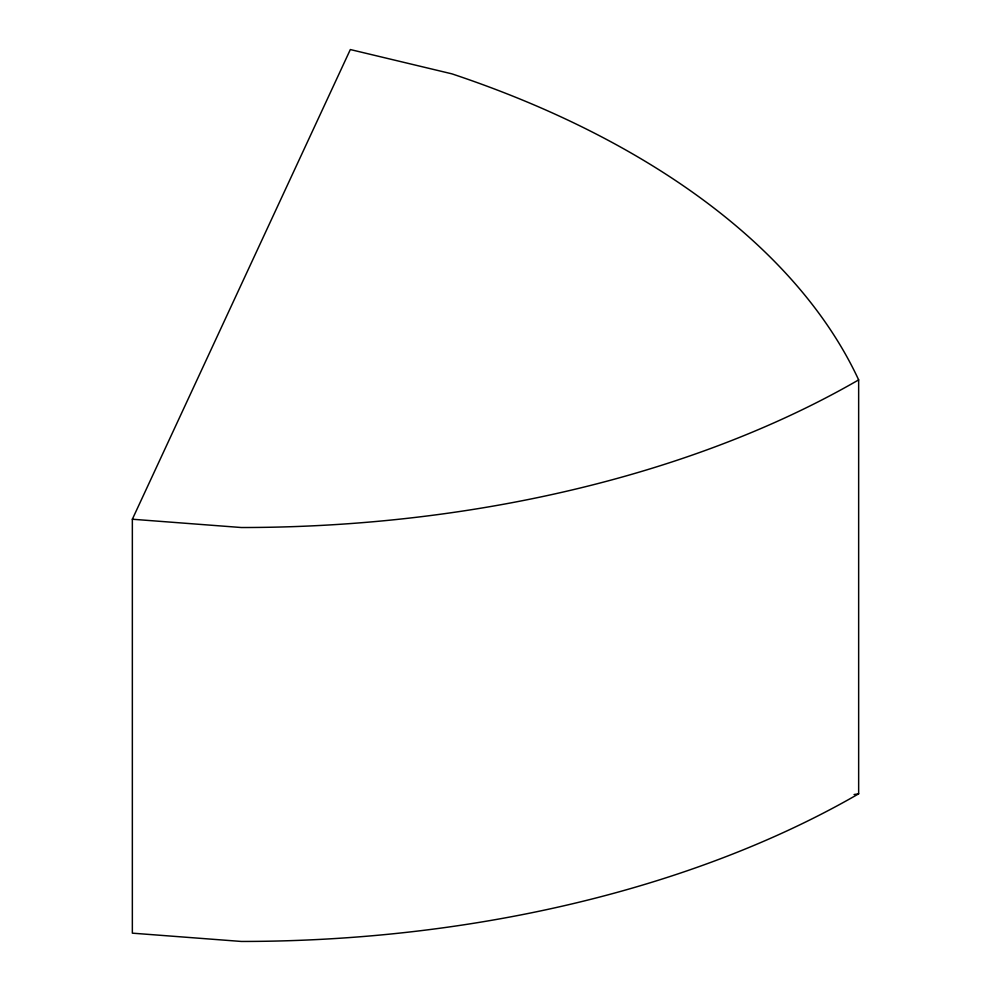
<?xml version="1.0" encoding="UTF-8"?>
<svg xmlns="http://www.w3.org/2000/svg" width="991" height="991" viewBox="0 0 991 991"><rect width="100%" height="100%" fill="white"/><g stroke="black" fill="none" stroke-linecap="round" stroke-linejoin="round"><path stroke-width="1.49" d="M132.348 519.234L350.331 49.55L451.896 73.842A873.021 504.035 0 0 1 858.652 379.887L858.652 793.828A873.021 504.035 0 0 1 241.333 941.45L132.348 933.163L132.348 519.234L241.333 527.522A873.021 504.035 0 0 0 858.652 379.887M854.069 794.534L858.652 793.828"/></g></svg>
